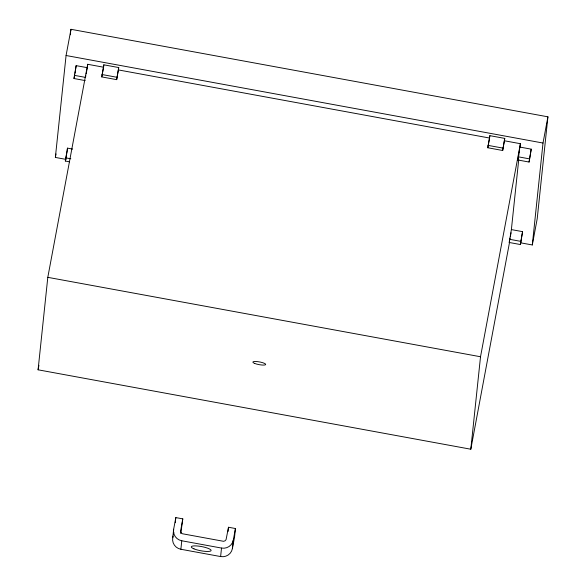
<?xml version="1.0" encoding="UTF-8"?>
<svg xmlns="http://www.w3.org/2000/svg" width="586" height="586" viewBox="0 0 586 586"><rect width="100%" height="100%" fill="white"/><g stroke="black" fill="none" stroke-linecap="round" stroke-linejoin="round"><path stroke-width="0.88" d="M66.159 159.414L55.362 157.436L66.072 55.509L70.979 29.3L547.917 116.826L537.208 218.746L532.3 244.963L520.602 242.816M70.408 34.757L70.598 32.941M70.789 31.117L70.979 29.3M509.505 242.472L470.8 449.22L38.083 369.81L47.803 277.339L87.688 64.292L103.583 67.214L103.832 64.819L118.738 67.558L116.673 79.652L101.766 76.92L103.832 64.819M69.624 161.817L65.324 161.025L67.478 148.133L72.642 149.078M85.175 80.582L73.997 78.531L76.151 65.639L87.329 67.69L86.171 73.865M67.229 150.521L67.478 148.133M76.151 65.639L74.986 73.235M87.329 67.69L87.688 64.292M116.673 79.652L118.738 67.558M182.788 518.866L180.569 531.29L181.096 532.733L182.29 533.736L223.581 541.31L225.053 540.805L226.071 539.64L228.496 527.254L235.447 528.528L234.554 537.025L232.378 548.672A10.101 9.874 6 0 1 220.622 556.561L180.876 549.265A10.101 9.874 6 0 1 172.76 537.736L173.654 529.239L175.829 517.592L182.788 518.866L180.788 533.575M175.295 522.69L175.478 520.991M175.654 519.291L175.829 517.592M180.876 549.265L181.77 540.768A10.101 9.874 6 0 1 173.654 529.239M220.622 556.561L221.515 548.064A10.101 9.874 6 0 0 233.272 540.182L235.447 528.528M228.049 531.502L228.496 527.254M232.378 548.672L233.272 540.182M487.786 147.76L489.852 135.659L504.758 138.399L502.693 150.492L487.786 147.76L489.603 138.047L118.489 69.946M489.691 137.256L489.852 135.659M470.8 449.22L480.52 356.749L520.405 143.702L504.509 140.786M502.693 150.492L504.758 138.399M511.38 229.595L522.558 231.646L520.405 244.538L509.227 242.487L511.38 229.595L518.764 159.297M520.046 147.101L531.224 149.152L529.077 162.044L517.899 159.993L520.405 143.702M520.405 244.538L522.558 231.646M529.077 162.044L531.224 149.152M532.3 244.963L543.01 143.035L547.917 116.826M55.362 157.436L56.014 153.942M73.997 78.531L74.656 75.001M65.324 161.025L67.148 151.32M85.842 75.631L85.512 77.396L74.334 75.345M38.083 369.81L38.925 365.32M101.766 76.92L103.422 68.093M172.76 537.736L173.097 535.941M173.427 534.146L173.764 532.359M517.899 159.993L518.229 158.227M518.559 156.462L518.888 154.697M519.218 152.931L519.548 151.166M509.227 242.487L510.054 238.077M510.384 236.312L511.043 232.781M66.072 55.509L543.01 143.035M102.015 74.532L116.922 77.264M488.035 145.372L502.942 148.104M518.229 156.806L529.407 158.857M65.661 157.839L70.818 158.791M509.564 239.3L520.742 241.351M47.803 277.339L480.52 356.749M181.77 540.768L221.515 548.064M254.632 363.415A6.571 1.384 10.6 0 0 265.502 364.778A6.571 1.384 10.6 0 0 257.774 361.643A6.571 1.384 10.6 0 0 254.632 363.415M194.01 548.877A10.101 2.132 10.6 0 0 210.733 550.979A10.101 2.132 10.6 0 0 198.837 546.145A10.101 2.132 10.6 0 0 194.01 548.877"/></g></svg>
